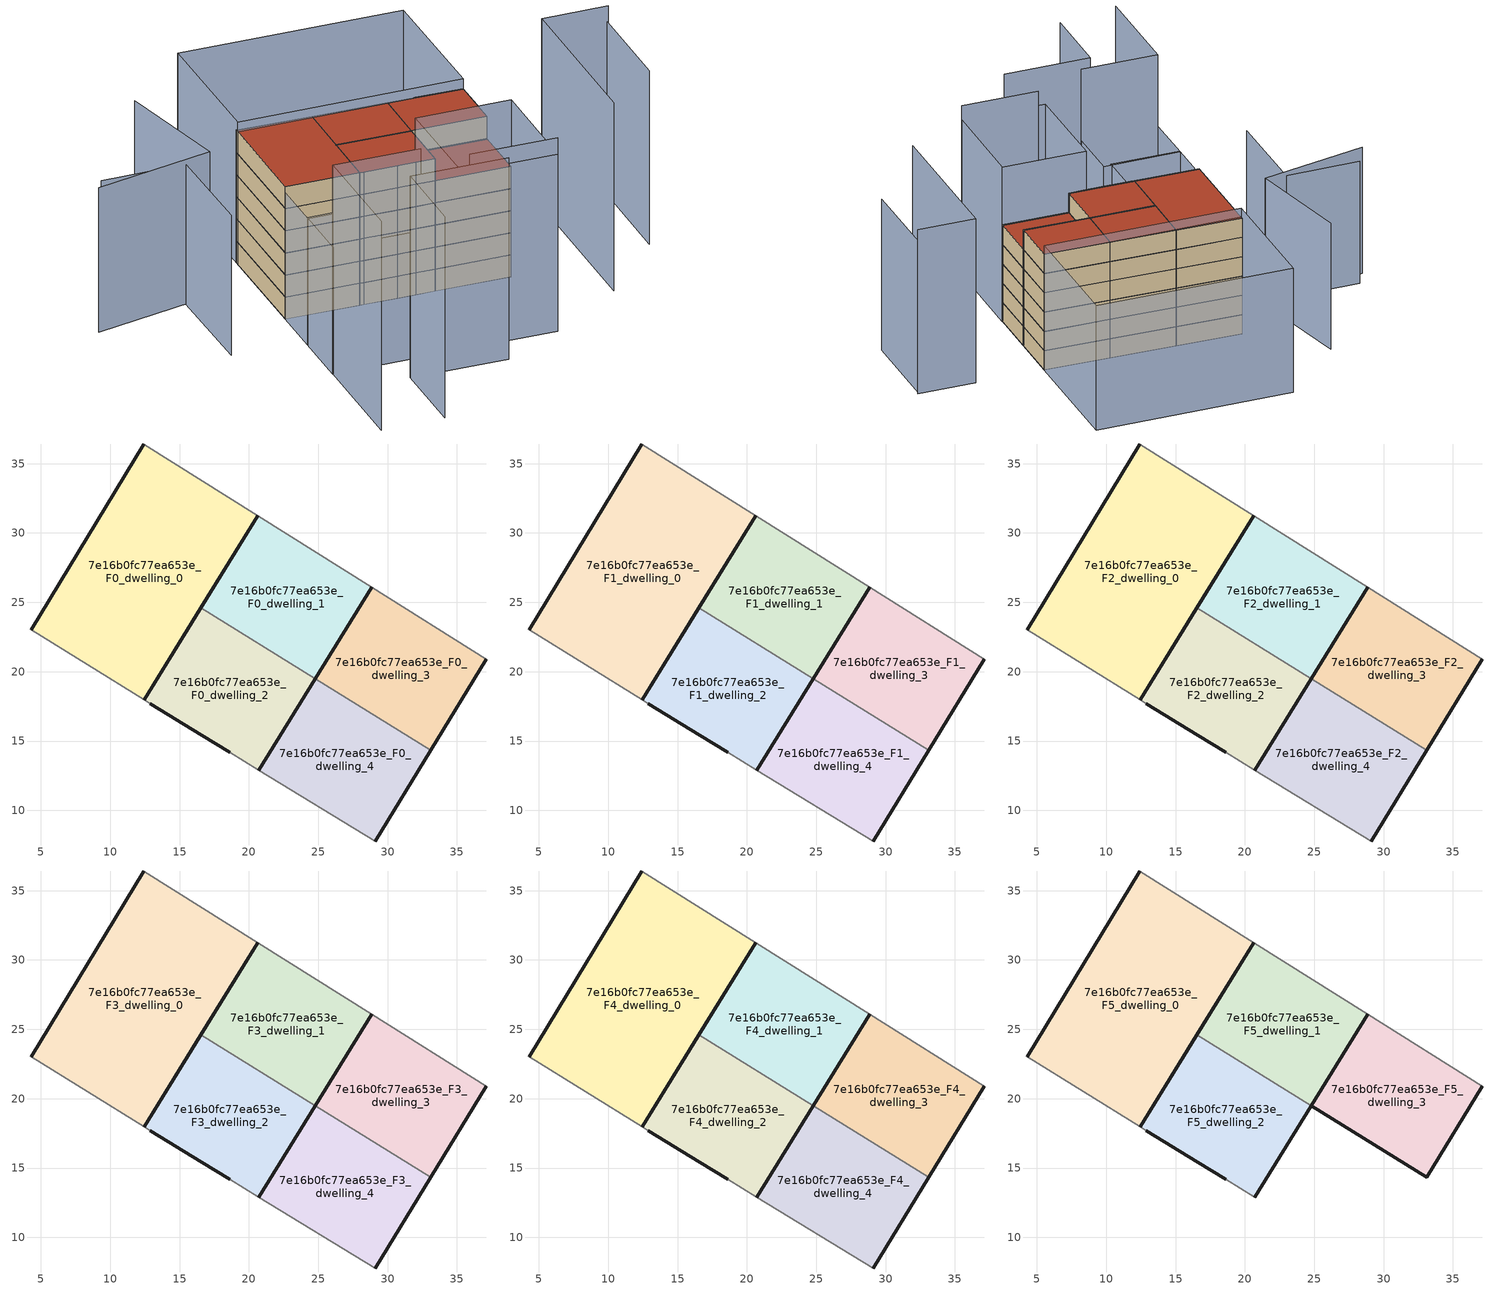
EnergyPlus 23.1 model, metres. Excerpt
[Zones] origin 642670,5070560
7e16b0fc77ea653e_F0_dwelling_0
 floor ground (EU_floor_Construction): 12.45,17.98 20.65,31.24 12.41,36.42 4.3,23.01 z0
 wall outside (EU_wall_Construction): 4.3,23.01 12.41,36.42 / 20.65,31.24 12.45,17.98 z0:3
 wall adiabatic (EU_wall_Construction): 12.45,17.98 4.3,23.01 / 12.41,36.42 20.65,31.24 z0:3
7e16b0fc77ea653e_F0_dwelling_1
 floor ground (EU_floor_Construction): 24.8,19.49 28.87,26.08 20.65,31.24 16.54,24.6 z0
 wall outside (EU_wall_Construction): 16.54,24.6 20.65,31.24 / 28.87,26.08 24.8,19.49 z0:3
 wall to 7e16b0fc77ea653e_F0_dwelling_2 (EU_wall_Construction): 24.8,19.49 16.54,24.6 z0:3
 wall adiabatic (EU_wall_Construction): 20.65,31.24 28.87,26.08 z0:3
7e16b0fc77ea653e_F0_dwelling_2
 floor ground (EU_floor_Construction): 20.72,12.91 24.8,19.49 16.54,24.6 12.45,17.98 12.9,17.7 16.6,15.4 18.6,14.2 z0
 wall outside (EU_wall_Construction): 18.6,14.2 16.6,15.4 12.9,17.7 / 12.45,17.98 16.54,24.6 / 24.8,19.49 20.72,12.91 z0:3
 wall adiabatic (EU_wall_Construction): 20.72,12.91 18.6,14.2 / 12.9,17.7 12.45,17.98 z0:3
7e16b0fc77ea653e_F0_dwelling_3
 floor ground (EU_floor_Construction): 33.11,14.33 37.12,20.9 28.87,26.08 24.79,19.48 z0
 wall outside (EU_wall_Construction): 37.12,20.9 33.11,14.33 / 24.79,19.48 28.87,26.08 z0:3
 wall adiabatic (EU_wall_Construction): 28.87,26.08 37.12,20.9 z0:3
 wall to 7e16b0fc77ea653e_F0_dwelling_4 (EU_wall_Construction): 33.11,14.33 24.79,19.48 z0:3
7e16b0fc77ea653e_F0_dwelling_4
 floor ground (EU_floor_Construction): 29.11,7.79 33.11,14.33 24.79,19.48 20.72,12.91 z0
 wall outside (EU_wall_Construction): 33.11,14.33 29.11,7.79 / 20.72,12.91 24.79,19.48 z0:3
 wall adiabatic (EU_wall_Construction): 29.11,7.79 20.72,12.91 z0:3
7e16b0fc77ea653e_F1_dwelling_0
 floor to 7e16b0fc77ea653e_F0_dwelling_0 (EU_floor_Construction): 12.45,17.98 20.65,31.24 12.41,36.42 4.3,23.01 z3
 wall outside (EU_wall_Construction): 4.3,23.01 12.41,36.42 / 20.65,31.24 12.45,17.98 z3:6
 wall adiabatic (EU_wall_Construction): 12.45,17.98 4.3,23.01 / 12.41,36.42 20.65,31.24 z3:6
7e16b0fc77ea653e_F1_dwelling_1
 floor to 7e16b0fc77ea653e_F0_dwelling_1 (EU_floor_Construction): 24.8,19.49 28.87,26.08 20.65,31.24 16.54,24.6 z3
 wall outside (EU_wall_Construction): 16.54,24.6 20.65,31.24 / 28.87,26.08 24.8,19.49 z3:6
 wall to 7e16b0fc77ea653e_F1_dwelling_2 (EU_wall_Construction): 24.8,19.49 16.54,24.6 z3:6
 wall adiabatic (EU_wall_Construction): 20.65,31.24 28.87,26.08 z3:6
7e16b0fc77ea653e_F1_dwelling_2
 floor to 7e16b0fc77ea653e_F0_dwelling_2 (EU_floor_Construction): 20.72,12.91 24.8,19.49 16.54,24.6 12.45,17.98 12.9,17.7 16.6,15.4 18.6,14.2 z3
 wall outside (EU_wall_Construction): 18.6,14.2 16.6,15.4 12.9,17.7 / 12.45,17.98 16.54,24.6 / 24.8,19.49 20.72,12.91 z3:6
 wall adiabatic (EU_wall_Construction): 20.72,12.91 18.6,14.2 / 12.9,17.7 12.45,17.98 z3:6
7e16b0fc77ea653e_F1_dwelling_3
 floor to 7e16b0fc77ea653e_F0_dwelling_3 (EU_floor_Construction): 33.11,14.33 37.12,20.9 28.87,26.08 24.79,19.48 z3
 wall outside (EU_wall_Construction): 37.12,20.9 33.11,14.33 / 24.79,19.48 28.87,26.08 z3:6
 wall adiabatic (EU_wall_Construction): 28.87,26.08 37.12,20.9 z3:6
 wall to 7e16b0fc77ea653e_F1_dwelling_4 (EU_wall_Construction): 33.11,14.33 24.79,19.48 z3:6
7e16b0fc77ea653e_F1_dwelling_4
 floor to 7e16b0fc77ea653e_F0_dwelling_4 (EU_floor_Construction): 29.11,7.79 33.11,14.33 24.79,19.48 20.72,12.91 z3
 wall outside (EU_wall_Construction): 33.11,14.33 29.11,7.79 / 20.72,12.91 24.79,19.48 z3:6
 wall adiabatic (EU_wall_Construction): 29.11,7.79 20.72,12.91 z3:6
7e16b0fc77ea653e_F2_dwelling_0
 floor to 7e16b0fc77ea653e_F1_dwelling_0 (EU_floor_Construction): 12.45,17.98 20.65,31.24 12.41,36.42 4.3,23.01 z6
 wall outside (EU_wall_Construction): 4.3,23.01 12.41,36.42 / 20.65,31.24 12.45,17.98 z6:9
 wall adiabatic (EU_wall_Construction): 12.45,17.98 4.3,23.01 / 12.41,36.42 20.65,31.24 z6:9
7e16b0fc77ea653e_F2_dwelling_1
 floor to 7e16b0fc77ea653e_F1_dwelling_1 (EU_floor_Construction): 24.8,19.49 28.87,26.08 20.65,31.24 16.54,24.6 z6
 wall outside (EU_wall_Construction): 16.54,24.6 20.65,31.24 / 28.87,26.08 24.8,19.49 z6:9
 wall to 7e16b0fc77ea653e_F2_dwelling_2 (EU_wall_Construction): 24.8,19.49 16.54,24.6 z6:9
 wall adiabatic (EU_wall_Construction): 20.65,31.24 28.87,26.08 z6:9
7e16b0fc77ea653e_F2_dwelling_2
 floor to 7e16b0fc77ea653e_F1_dwelling_2 (EU_floor_Construction): 20.72,12.91 24.8,19.49 16.54,24.6 12.45,17.98 12.9,17.7 16.6,15.4 18.6,14.2 z6
 wall outside (EU_wall_Construction): 18.6,14.2 16.6,15.4 12.9,17.7 / 12.45,17.98 16.54,24.6 / 24.8,19.49 20.72,12.91 z6:9
 wall adiabatic (EU_wall_Construction): 20.72,12.91 18.6,14.2 / 12.9,17.7 12.45,17.98 z6:9
7e16b0fc77ea653e_F2_dwelling_3
 floor to 7e16b0fc77ea653e_F1_dwelling_3 (EU_floor_Construction): 33.11,14.33 37.12,20.9 28.87,26.08 24.79,19.48 z6
 wall outside (EU_wall_Construction): 37.12,20.9 33.11,14.33 / 24.79,19.48 28.87,26.08 z6:9
 wall adiabatic (EU_wall_Construction): 28.87,26.08 37.12,20.9 z6:9
 wall to 7e16b0fc77ea653e_F2_dwelling_4 (EU_wall_Construction): 33.11,14.33 24.79,19.48 z6:9
7e16b0fc77ea653e_F2_dwelling_4
 floor to 7e16b0fc77ea653e_F1_dwelling_4 (EU_floor_Construction): 29.11,7.79 33.11,14.33 24.79,19.48 20.72,12.91 z6
 wall outside (EU_wall_Construction): 33.11,14.33 29.11,7.79 / 20.72,12.91 24.79,19.48 z6:9
 wall adiabatic (EU_wall_Construction): 29.11,7.79 20.72,12.91 z6:9
7e16b0fc77ea653e_F3_dwelling_0
 floor to 7e16b0fc77ea653e_F2_dwelling_0 (EU_floor_Construction): 12.45,17.98 20.65,31.24 12.41,36.42 4.3,23.01 z9
 wall outside (EU_wall_Construction): 4.3,23.01 12.41,36.42 / 20.65,31.24 12.45,17.98 z9:12
 wall adiabatic (EU_wall_Construction): 12.45,17.98 4.3,23.01 / 12.41,36.42 20.65,31.24 z9:12
7e16b0fc77ea653e_F3_dwelling_1
 floor to 7e16b0fc77ea653e_F2_dwelling_1 (EU_floor_Construction): 24.8,19.49 28.87,26.08 20.65,31.24 16.54,24.6 z9
 wall outside (EU_wall_Construction): 16.54,24.6 20.65,31.24 / 28.87,26.08 24.8,19.49 z9:12
 wall to 7e16b0fc77ea653e_F3_dwelling_2 (EU_wall_Construction): 24.8,19.49 16.54,24.6 z9:12
 wall adiabatic (EU_wall_Construction): 20.65,31.24 28.87,26.08 z9:12
7e16b0fc77ea653e_F3_dwelling_2
 floor to 7e16b0fc77ea653e_F2_dwelling_2 (EU_floor_Construction): 20.72,12.91 24.8,19.49 16.54,24.6 12.45,17.98 12.9,17.7 16.6,15.4 18.6,14.2 z9
 wall outside (EU_wall_Construction): 18.6,14.2 16.6,15.4 12.9,17.7 / 12.45,17.98 16.54,24.6 / 24.8,19.49 20.72,12.91 z9:12
 wall adiabatic (EU_wall_Construction): 20.72,12.91 18.6,14.2 / 12.9,17.7 12.45,17.98 z9:12
7e16b0fc77ea653e_F3_dwelling_3
 floor to 7e16b0fc77ea653e_F2_dwelling_3 (EU_floor_Construction): 33.11,14.33 37.12,20.9 28.87,26.08 24.79,19.48 z9
 wall outside (EU_wall_Construction): 37.12,20.9 33.11,14.33 / 24.79,19.48 28.87,26.08 z9:12
 wall adiabatic (EU_wall_Construction): 28.87,26.08 37.12,20.9 z9:12
 wall to 7e16b0fc77ea653e_F3_dwelling_4 (EU_wall_Construction): 33.11,14.33 24.79,19.48 z9:12
7e16b0fc77ea653e_F3_dwelling_4
 floor to 7e16b0fc77ea653e_F2_dwelling_4 (EU_floor_Construction): 29.11,7.79 33.11,14.33 24.79,19.48 20.72,12.91 z9
 wall outside (EU_wall_Construction): 33.11,14.33 29.11,7.79 / 20.72,12.91 24.79,19.48 z9:12
 wall adiabatic (EU_wall_Construction): 29.11,7.79 20.72,12.91 z9:12
7e16b0fc77ea653e_F4_dwelling_0
 floor to 7e16b0fc77ea653e_F3_dwelling_0 (EU_floor_Construction): 12.45,17.98 20.65,31.24 12.41,36.42 4.3,23.01 z12
 wall outside (EU_wall_Construction): 4.3,23.01 12.41,36.42 / 20.65,31.24 12.45,17.98 z12:15
 wall adiabatic (EU_wall_Construction): 12.45,17.98 4.3,23.01 / 12.41,36.42 20.65,31.24 z12:15
7e16b0fc77ea653e_F4_dwelling_1
 floor to 7e16b0fc77ea653e_F3_dwelling_1 (EU_floor_Construction): 24.8,19.49 28.87,26.08 20.65,31.24 16.54,24.6 z12
 wall outside (EU_wall_Construction): 16.54,24.6 20.65,31.24 / 28.87,26.08 24.8,19.49 z12:15
 wall to 7e16b0fc77ea653e_F4_dwelling_2 (EU_wall_Construction): 24.8,19.49 16.54,24.6 z12:15
 wall adiabatic (EU_wall_Construction): 20.65,31.24 28.87,26.08 z12:15
7e16b0fc77ea653e_F4_dwelling_2
 floor to 7e16b0fc77ea653e_F3_dwelling_2 (EU_floor_Construction): 20.72,12.91 24.8,19.49 16.54,24.6 12.45,17.98 12.9,17.7 16.6,15.4 18.6,14.2 z12
 wall outside (EU_wall_Construction): 18.6,14.2 16.6,15.4 12.9,17.7 / 12.45,17.98 16.54,24.6 / 24.8,19.49 20.72,12.91 z12:15
 wall adiabatic (EU_wall_Construction): 20.72,12.91 18.6,14.2 / 12.9,17.7 12.45,17.98 z12:15
7e16b0fc77ea653e_F4_dwelling_3
 floor to 7e16b0fc77ea653e_F3_dwelling_3 (EU_floor_Construction): 33.11,14.33 37.12,20.9 28.87,26.08 24.79,19.48 z12
 wall outside (EU_wall_Construction): 37.12,20.9 33.11,14.33 / 24.79,19.48 28.87,26.08 z12:15
 wall adiabatic (EU_wall_Construction): 28.87,26.08 37.12,20.9 z12:15
 wall to 7e16b0fc77ea653e_F4_dwelling_4 (EU_wall_Construction): 33.11,14.33 24.79,19.48 z12:15
7e16b0fc77ea653e_F4_dwelling_4
 floor to 7e16b0fc77ea653e_F3_dwelling_4 (EU_floor_Construction): 29.11,7.79 33.11,14.33 24.79,19.48 20.72,12.91 z12
 wall outside (EU_wall_Construction): 33.11,14.33 29.11,7.79 / 20.72,12.91 24.79,19.48 z12:15
 wall adiabatic (EU_wall_Construction): 29.11,7.79 20.72,12.91 z12:15
 roof outside (EU_roof_Construction): 33.11,14.33 29.11,7.79 20.72,12.91 24.79,19.48 z15
7e16b0fc77ea653e_F5_dwelling_0
 floor to 7e16b0fc77ea653e_F4_dwelling_0 (EU_floor_Construction): 12.45,17.98 20.65,31.24 12.41,36.42 4.3,23.01 z15
 wall outside (EU_wall_Construction): 4.3,23.01 12.41,36.42 / 20.65,31.24 12.45,17.98 z15:18
 wall adiabatic (EU_wall_Construction): 12.45,17.98 4.3,23.01 / 12.41,36.42 20.65,31.24 z15:18
 roof outside (EU_roof_Construction): 20.65,31.24 12.45,17.98 4.3,23.01 12.41,36.42 z18
7e16b0fc77ea653e_F5_dwelling_1
 floor to 7e16b0fc77ea653e_F4_dwelling_1 (EU_floor_Construction): 24.8,19.49 28.87,26.08 20.65,31.24 16.54,24.6 z15
 wall outside (EU_wall_Construction): 16.54,24.6 20.65,31.24 / 28.87,26.08 24.8,19.49 z15:18
 wall to 7e16b0fc77ea653e_F5_dwelling_2 (EU_wall_Construction): 24.8,19.49 16.54,24.6 z15:18
 wall adiabatic (EU_wall_Construction): 20.65,31.24 28.87,26.08 z15:18
 roof outside (EU_roof_Construction): 28.87,26.08 24.8,19.49 16.54,24.6 20.65,31.24 z18
7e16b0fc77ea653e_F5_dwelling_2
 floor to 7e16b0fc77ea653e_F4_dwelling_2 (EU_floor_Construction): 20.72,12.91 24.8,19.49 16.54,24.6 12.45,17.98 12.9,17.7 16.6,15.4 18.6,14.2 z15
 wall outside (EU_wall_Construction): 18.6,14.2 16.6,15.4 12.9,17.7 / 12.45,17.98 16.54,24.6 / 24.8,19.49 20.72,12.91 z15:18
 wall adiabatic (EU_wall_Construction): 20.72,12.91 18.6,14.2 / 12.9,17.7 12.45,17.98 z15:18
 roof outside (EU_roof_Construction): 24.8,19.49 20.72,12.91 18.6,14.2 16.6,15.4 12.9,17.7 12.45,17.98 16.54,24.6 z18
7e16b0fc77ea653e_F5_dwelling_3
 floor to 7e16b0fc77ea653e_F4_dwelling_3 (EU_floor_Construction): 33.11,14.33 37.12,20.9 28.87,26.08 24.79,19.48 z15
 wall outside (EU_wall_Construction): 37.12,20.9 33.11,14.33 24.79,19.48 28.87,26.08 z15:18
 wall adiabatic (EU_wall_Construction): 28.87,26.08 37.12,20.9 z15:18
 roof outside (EU_roof_Construction): 37.12,20.9 33.11,14.33 24.79,19.48 28.87,26.08 z18
shading: 11.69,0.99 21.4,-4.92 z0:26.2; 45.76,-0.43 52.83,11.09 z0:23.5; 33.69,-4.16 45.72,15.59 / 45.72,15.59 53.05,11.12 z0:25.5; 29.12,7.81 21.39,-4.94 / 21.39,-4.94 10.79,1.49 / 10.79,1.49 18.53,14.24 / 18.53,14.24 29.12,7.81 z0:24; -4.52,-7.31 1.27,2.1 / 1.27,2.1 12.09,-4.55 z0:27.3; -11.53,-3.02 -3.49,10.15 / -3.49,10.15 6.18,4.24 z0:28.3; 6.17,4.24 -3.54,10.11 / -3.54,10.11 0.69,17.1 / 0.69,17.1 10.4,11.24 / 10.4,11.24 6.17,4.24 / 4.3,23.01 12.97,17.66 / 12.97,17.66 9.23,11.58 / 9.23,11.58 0.55,16.93 / 0.55,16.93 4.3,23.01 z0:17.2; -9.11,40.52 0.3,34.92 / 0.3,34.92 -6.97,22.74 z0:19; 46.93,37.11 37.12,20.9 / 37.12,20.9 12.16,36.01 / 12.16,36.01 21.97,52.22 / 21.97,52.22 46.93,37.11 z0:19.3; 8.77,48.8 3.62,33.78 / 3.62,33.78 -11.65,39.01 z0:19.6
[Building]
EU S2 Campaign: North Axis=0; Terrain=City; Solar Distribution=FullExterior
[Site:Location]
Lyon-Bron: Latitude=45.75; Longitude=5; Time Zone=1; Elevation=198
[SizingPeriod:WeatherFileDays]
AnnualSizingPeriod: Begin Month=1; Begin Day of Month=1; End Month=12; End Day of Month=31; Day of Week for Start Day=Monday; Use Weather File Daylight Saving Period=No; Use Weather File Rain and Snow Indicators=No
[MATERIAL]
EU_InternalMass_Material: Roughness=MediumRough; Thickness=0.1; Conductivity=1; Density=1800; Specific Heat=900; Thermal Absorptance=0.9; Solar Absorptance=0.7; Visible Absorptance=0.7
[MATERIAL:NOMASS] Roughness=MediumRough; Thermal Absorptance=0.9; Solar Absorptance=0.7; Visible Absorptance=0.7
Name | Thermal Resistance
EU_wall_NoMass | 0.776494
EU_roof_NoMass | 0.486893
EU_floor_NoMass | 0.421597
[CONSTRUCTION]
EU_wall_Construction: EU_wall_NoMass
EU_roof_Construction: EU_roof_NoMass
EU_floor_Construction: EU_floor_NoMass
EU_InternalMass_Construction: EU_InternalMass_Material
[ZONE] Type=1; Multiplier=1; Ceiling Height=autocalculate; Floor Area=autocalculate; Part of Total Floor Area=Yes
Name | Volume
7e16b0fc77ea653e_F0_dwelling_0; 7e16b0fc77ea653e_F1_dwelling_0; 7e16b0fc77ea653e_F2_dwelling_0; 7e16b0fc77ea653e_F3_dwelling_0; 7e16b0fc77ea653e_F4_dwelling_0; 7e16b0fc77ea653e_F5_dwelling_0 | 452.741
7e16b0fc77ea653e_F0_dwelling_1; 7e16b0fc77ea653e_F1_dwelling_1; 7e16b0fc77ea653e_F2_dwelling_1; 7e16b0fc77ea653e_F3_dwelling_1; 7e16b0fc77ea653e_F4_dwelling_1; 7e16b0fc77ea653e_F5_dwelling_1 | 226.392
7e16b0fc77ea653e_F0_dwelling_2; 7e16b0fc77ea653e_F1_dwelling_2; 7e16b0fc77ea653e_F2_dwelling_2; 7e16b0fc77ea653e_F3_dwelling_2; 7e16b0fc77ea653e_F4_dwelling_2; 7e16b0fc77ea653e_F5_dwelling_2 | 226.349
7e16b0fc77ea653e_F0_dwelling_3; 7e16b0fc77ea653e_F1_dwelling_3; 7e16b0fc77ea653e_F2_dwelling_3; 7e16b0fc77ea653e_F3_dwelling_3; 7e16b0fc77ea653e_F4_dwelling_3; 7e16b0fc77ea653e_F5_dwelling_3 | 226.363
7e16b0fc77ea653e_F0_dwelling_4; 7e16b0fc77ea653e_F1_dwelling_4; 7e16b0fc77ea653e_F2_dwelling_4; 7e16b0fc77ea653e_F3_dwelling_4; 7e16b0fc77ea653e_F4_dwelling_4 | 226.348
[INTERNALMASS] Construction=EU_InternalMass_Construction
Name | Zone or ZoneList | Surface Area
7e16b0fc77ea653e_F0_dwelling_0_EU_InternalMass | 7e16b0fc77ea653e_F0_dwelling_0 | 150.914
7e16b0fc77ea653e_F0_dwelling_1_EU_InternalMass | 7e16b0fc77ea653e_F0_dwelling_1 | 75.4643
7e16b0fc77ea653e_F0_dwelling_2_EU_InternalMass | 7e16b0fc77ea653e_F0_dwelling_2 | 75.4498
7e16b0fc77ea653e_F0_dwelling_3_EU_InternalMass | 7e16b0fc77ea653e_F0_dwelling_3 | 75.4541
7e16b0fc77ea653e_F0_dwelling_4_EU_InternalMass | 7e16b0fc77ea653e_F0_dwelling_4 | 75.4496
7e16b0fc77ea653e_F1_dwelling_0_EU_InternalMass | 7e16b0fc77ea653e_F1_dwelling_0 | 150.914
7e16b0fc77ea653e_F1_dwelling_1_EU_InternalMass | 7e16b0fc77ea653e_F1_dwelling_1 | 75.4643
7e16b0fc77ea653e_F1_dwelling_2_EU_InternalMass | 7e16b0fc77ea653e_F1_dwelling_2 | 75.4498
7e16b0fc77ea653e_F1_dwelling_3_EU_InternalMass | 7e16b0fc77ea653e_F1_dwelling_3 | 75.4541
7e16b0fc77ea653e_F1_dwelling_4_EU_InternalMass | 7e16b0fc77ea653e_F1_dwelling_4 | 75.4496
7e16b0fc77ea653e_F2_dwelling_0_EU_InternalMass | 7e16b0fc77ea653e_F2_dwelling_0 | 150.914
7e16b0fc77ea653e_F2_dwelling_1_EU_InternalMass | 7e16b0fc77ea653e_F2_dwelling_1 | 75.4643
7e16b0fc77ea653e_F2_dwelling_2_EU_InternalMass | 7e16b0fc77ea653e_F2_dwelling_2 | 75.4498
7e16b0fc77ea653e_F2_dwelling_3_EU_InternalMass | 7e16b0fc77ea653e_F2_dwelling_3 | 75.4541
7e16b0fc77ea653e_F2_dwelling_4_EU_InternalMass | 7e16b0fc77ea653e_F2_dwelling_4 | 75.4496
7e16b0fc77ea653e_F3_dwelling_0_EU_InternalMass | 7e16b0fc77ea653e_F3_dwelling_0 | 150.914
7e16b0fc77ea653e_F3_dwelling_1_EU_InternalMass | 7e16b0fc77ea653e_F3_dwelling_1 | 75.4643
7e16b0fc77ea653e_F3_dwelling_2_EU_InternalMass | 7e16b0fc77ea653e_F3_dwelling_2 | 75.4498
7e16b0fc77ea653e_F3_dwelling_3_EU_InternalMass | 7e16b0fc77ea653e_F3_dwelling_3 | 75.4541
7e16b0fc77ea653e_F3_dwelling_4_EU_InternalMass | 7e16b0fc77ea653e_F3_dwelling_4 | 75.4496
7e16b0fc77ea653e_F4_dwelling_0_EU_InternalMass | 7e16b0fc77ea653e_F4_dwelling_0 | 150.914
7e16b0fc77ea653e_F4_dwelling_1_EU_InternalMass | 7e16b0fc77ea653e_F4_dwelling_1 | 75.4643
7e16b0fc77ea653e_F4_dwelling_2_EU_InternalMass | 7e16b0fc77ea653e_F4_dwelling_2 | 75.4498
7e16b0fc77ea653e_F4_dwelling_3_EU_InternalMass | 7e16b0fc77ea653e_F4_dwelling_3 | 75.4541
7e16b0fc77ea653e_F4_dwelling_4_EU_InternalMass | 7e16b0fc77ea653e_F4_dwelling_4 | 75.4496
7e16b0fc77ea653e_F5_dwelling_0_EU_InternalMass | 7e16b0fc77ea653e_F5_dwelling_0 | 113.189
7e16b0fc77ea653e_F5_dwelling_1_EU_InternalMass | 7e16b0fc77ea653e_F5_dwelling_1 | 113.193
7e16b0fc77ea653e_F5_dwelling_2_EU_InternalMass | 7e16b0fc77ea653e_F5_dwelling_2 | 113.175
7e16b0fc77ea653e_F5_dwelling_3_EU_InternalMass | 7e16b0fc77ea653e_F5_dwelling_3 | 113.177
[OTHEREQUIPMENT] Fuel Type=Electricity; Design Level Calculation Method=Watts/Area; Power per Zone Floor Area=1; Fraction Latent=0; Fraction Radiant=0; Fraction Lost=0; Carbon Dioxide Generation Rate=0; EndUse Subcategory=EU_Step8_InternalGains
Name | Zone or ZoneList or Space or SpaceList | Schedule
EU_Step8_InternalGain_7e16b0fc77ea653e_F0_dwelling_0_f000 | 7e16b0fc77ea653e_F0_dwelling_0 | EU_Step8_GainSchedule_7e16b0fc77ea653e_F0_dwelling_0_f000
EU_Step8_InternalGain_7e16b0fc77ea653e_F0_dwelling_1_f000 | 7e16b0fc77ea653e_F0_dwelling_1 | EU_Step8_GainSchedule_7e16b0fc77ea653e_F0_dwelling_1_f000
EU_Step8_InternalGain_7e16b0fc77ea653e_F0_dwelling_2_f000 | 7e16b0fc77ea653e_F0_dwelling_2 | EU_Step8_GainSchedule_7e16b0fc77ea653e_F0_dwelling_2_f000
EU_Step8_InternalGain_7e16b0fc77ea653e_F0_dwelling_3_f000 | 7e16b0fc77ea653e_F0_dwelling_3 | EU_Step8_GainSchedule_7e16b0fc77ea653e_F0_dwelling_3_f000
EU_Step8_InternalGain_7e16b0fc77ea653e_F0_dwelling_4_f000 | 7e16b0fc77ea653e_F0_dwelling_4 | EU_Step8_GainSchedule_7e16b0fc77ea653e_F0_dwelling_4_f000
EU_Step8_InternalGain_7e16b0fc77ea653e_F1_dwelling_0_f000 | 7e16b0fc77ea653e_F1_dwelling_0 | EU_Step8_GainSchedule_7e16b0fc77ea653e_F1_dwelling_0_f000
EU_Step8_InternalGain_7e16b0fc77ea653e_F1_dwelling_1_f000 | 7e16b0fc77ea653e_F1_dwelling_1 | EU_Step8_GainSchedule_7e16b0fc77ea653e_F1_dwelling_1_f000
EU_Step8_InternalGain_7e16b0fc77ea653e_F1_dwelling_2_f000 | 7e16b0fc77ea653e_F1_dwelling_2 | EU_Step8_GainSchedule_7e16b0fc77ea653e_F1_dwelling_2_f000
EU_Step8_InternalGain_7e16b0fc77ea653e_F1_dwelling_3_f000 | 7e16b0fc77ea653e_F1_dwelling_3 | EU_Step8_GainSchedule_7e16b0fc77ea653e_F1_dwelling_3_f000
EU_Step8_InternalGain_7e16b0fc77ea653e_F1_dwelling_4_f000 | 7e16b0fc77ea653e_F1_dwelling_4 | EU_Step8_GainSchedule_7e16b0fc77ea653e_F1_dwelling_4_f000
EU_Step8_InternalGain_7e16b0fc77ea653e_F2_dwelling_0_f000 | 7e16b0fc77ea653e_F2_dwelling_0 | EU_Step8_GainSchedule_7e16b0fc77ea653e_F2_dwelling_0_f000
EU_Step8_InternalGain_7e16b0fc77ea653e_F2_dwelling_1_f000 | 7e16b0fc77ea653e_F2_dwelling_1 | EU_Step8_GainSchedule_7e16b0fc77ea653e_F2_dwelling_1_f000
EU_Step8_InternalGain_7e16b0fc77ea653e_F2_dwelling_2_f000 | 7e16b0fc77ea653e_F2_dwelling_2 | EU_Step8_GainSchedule_7e16b0fc77ea653e_F2_dwelling_2_f000
EU_Step8_InternalGain_7e16b0fc77ea653e_F2_dwelling_3_f000 | 7e16b0fc77ea653e_F2_dwelling_3 | EU_Step8_GainSchedule_7e16b0fc77ea653e_F2_dwelling_3_f000
EU_Step8_InternalGain_7e16b0fc77ea653e_F2_dwelling_4_f000 | 7e16b0fc77ea653e_F2_dwelling_4 | EU_Step8_GainSchedule_7e16b0fc77ea653e_F2_dwelling_4_f000
EU_Step8_InternalGain_7e16b0fc77ea653e_F3_dwelling_0_f000 | 7e16b0fc77ea653e_F3_dwelling_0 | EU_Step8_GainSchedule_7e16b0fc77ea653e_F3_dwelling_0_f000
EU_Step8_InternalGain_7e16b0fc77ea653e_F3_dwelling_1_f000 | 7e16b0fc77ea653e_F3_dwelling_1 | EU_Step8_GainSchedule_7e16b0fc77ea653e_F3_dwelling_1_f000
EU_Step8_InternalGain_7e16b0fc77ea653e_F3_dwelling_2_f000 | 7e16b0fc77ea653e_F3_dwelling_2 | EU_Step8_GainSchedule_7e16b0fc77ea653e_F3_dwelling_2_f000
EU_Step8_InternalGain_7e16b0fc77ea653e_F3_dwelling_3_f000 | 7e16b0fc77ea653e_F3_dwelling_3 | EU_Step8_GainSchedule_7e16b0fc77ea653e_F3_dwelling_3_f000
EU_Step8_InternalGain_7e16b0fc77ea653e_F3_dwelling_4_f000 | 7e16b0fc77ea653e_F3_dwelling_4 | EU_Step8_GainSchedule_7e16b0fc77ea653e_F3_dwelling_4_f000
EU_Step8_InternalGain_7e16b0fc77ea653e_F4_dwelling_0_f000 | 7e16b0fc77ea653e_F4_dwelling_0 | EU_Step8_GainSchedule_7e16b0fc77ea653e_F4_dwelling_0_f000
EU_Step8_InternalGain_7e16b0fc77ea653e_F4_dwelling_1_f000 | 7e16b0fc77ea653e_F4_dwelling_1 | EU_Step8_GainSchedule_7e16b0fc77ea653e_F4_dwelling_1_f000
EU_Step8_InternalGain_7e16b0fc77ea653e_F4_dwelling_2_f000 | 7e16b0fc77ea653e_F4_dwelling_2 | EU_Step8_GainSchedule_7e16b0fc77ea653e_F4_dwelling_2_f000
EU_Step8_InternalGain_7e16b0fc77ea653e_F4_dwelling_3_f000 | 7e16b0fc77ea653e_F4_dwelling_3 | EU_Step8_GainSchedule_7e16b0fc77ea653e_F4_dwelling_3_f000
EU_Step8_InternalGain_7e16b0fc77ea653e_F4_dwelling_4_f000 | 7e16b0fc77ea653e_F4_dwelling_4 | EU_Step8_GainSchedule_7e16b0fc77ea653e_F4_dwelling_4_f000
EU_Step8_InternalGain_7e16b0fc77ea653e_F5_dwelling_0_f000 | 7e16b0fc77ea653e_F5_dwelling_0 | EU_Step8_GainSchedule_7e16b0fc77ea653e_F5_dwelling_0_f000
EU_Step8_InternalGain_7e16b0fc77ea653e_F5_dwelling_1_f000 | 7e16b0fc77ea653e_F5_dwelling_1 | EU_Step8_GainSchedule_7e16b0fc77ea653e_F5_dwelling_1_f000
EU_Step8_InternalGain_7e16b0fc77ea653e_F5_dwelling_2_f000 | 7e16b0fc77ea653e_F5_dwelling_2 | EU_Step8_GainSchedule_7e16b0fc77ea653e_F5_dwelling_2_f000
EU_Step8_InternalGain_7e16b0fc77ea653e_F5_dwelling_3_f000 | 7e16b0fc77ea653e_F5_dwelling_3 | EU_Step8_GainSchedule_7e16b0fc77ea653e_F5_dwelling_3_f000
[ZONEVENTILATION:DESIGNFLOWRATE] Schedule=EU_AlwaysOn; Design Flow Rate Calculation Method=AirChanges/Hour; Air Changes per Hour=0.693814; Ventilation Type=Natural; Fan Pressure Rise=0; Fan Total Efficiency=1; Constant Term Coefficient=1; Temperature Term Coefficient=0; Velocity Term Coefficient=0; Velocity Squared Term Coefficient=0; Minimum Indoor Temperature=-100; Maximum Indoor Temperature=100; Delta Temperature=-100; Minimum Outdoor Temperature=-100; Maximum Outdoor Temperature=100; Maximum Wind Speed=40
Name | Zone or ZoneList or Space or SpaceList
EU_ConstantAir_7e16b0fc77ea653e_F0_dwelling_0 | 7e16b0fc77ea653e_F0_dwelling_0
EU_ConstantAir_7e16b0fc77ea653e_F0_dwelling_1 | 7e16b0fc77ea653e_F0_dwelling_1
EU_ConstantAir_7e16b0fc77ea653e_F0_dwelling_2 | 7e16b0fc77ea653e_F0_dwelling_2
EU_ConstantAir_7e16b0fc77ea653e_F0_dwelling_3 | 7e16b0fc77ea653e_F0_dwelling_3
EU_ConstantAir_7e16b0fc77ea653e_F0_dwelling_4 | 7e16b0fc77ea653e_F0_dwelling_4
EU_ConstantAir_7e16b0fc77ea653e_F1_dwelling_0 | 7e16b0fc77ea653e_F1_dwelling_0
EU_ConstantAir_7e16b0fc77ea653e_F1_dwelling_1 | 7e16b0fc77ea653e_F1_dwelling_1
EU_ConstantAir_7e16b0fc77ea653e_F1_dwelling_2 | 7e16b0fc77ea653e_F1_dwelling_2
EU_ConstantAir_7e16b0fc77ea653e_F1_dwelling_3 | 7e16b0fc77ea653e_F1_dwelling_3
EU_ConstantAir_7e16b0fc77ea653e_F1_dwelling_4 | 7e16b0fc77ea653e_F1_dwelling_4
EU_ConstantAir_7e16b0fc77ea653e_F2_dwelling_0 | 7e16b0fc77ea653e_F2_dwelling_0
EU_ConstantAir_7e16b0fc77ea653e_F2_dwelling_1 | 7e16b0fc77ea653e_F2_dwelling_1
EU_ConstantAir_7e16b0fc77ea653e_F2_dwelling_2 | 7e16b0fc77ea653e_F2_dwelling_2
EU_ConstantAir_7e16b0fc77ea653e_F2_dwelling_3 | 7e16b0fc77ea653e_F2_dwelling_3
EU_ConstantAir_7e16b0fc77ea653e_F2_dwelling_4 | 7e16b0fc77ea653e_F2_dwelling_4
EU_ConstantAir_7e16b0fc77ea653e_F3_dwelling_0 | 7e16b0fc77ea653e_F3_dwelling_0
EU_ConstantAir_7e16b0fc77ea653e_F3_dwelling_1 | 7e16b0fc77ea653e_F3_dwelling_1
EU_ConstantAir_7e16b0fc77ea653e_F3_dwelling_2 | 7e16b0fc77ea653e_F3_dwelling_2
EU_ConstantAir_7e16b0fc77ea653e_F3_dwelling_3 | 7e16b0fc77ea653e_F3_dwelling_3
EU_ConstantAir_7e16b0fc77ea653e_F3_dwelling_4 | 7e16b0fc77ea653e_F3_dwelling_4
EU_ConstantAir_7e16b0fc77ea653e_F4_dwelling_0 | 7e16b0fc77ea653e_F4_dwelling_0
EU_ConstantAir_7e16b0fc77ea653e_F4_dwelling_1 | 7e16b0fc77ea653e_F4_dwelling_1
EU_ConstantAir_7e16b0fc77ea653e_F4_dwelling_2 | 7e16b0fc77ea653e_F4_dwelling_2
EU_ConstantAir_7e16b0fc77ea653e_F4_dwelling_3 | 7e16b0fc77ea653e_F4_dwelling_3
EU_ConstantAir_7e16b0fc77ea653e_F4_dwelling_4 | 7e16b0fc77ea653e_F4_dwelling_4
EU_ConstantAir_7e16b0fc77ea653e_F5_dwelling_0 | 7e16b0fc77ea653e_F5_dwelling_0
EU_ConstantAir_7e16b0fc77ea653e_F5_dwelling_1 | 7e16b0fc77ea653e_F5_dwelling_1
EU_ConstantAir_7e16b0fc77ea653e_F5_dwelling_2 | 7e16b0fc77ea653e_F5_dwelling_2
EU_ConstantAir_7e16b0fc77ea653e_F5_dwelling_3 | 7e16b0fc77ea653e_F5_dwelling_3
[HVACTEMPLATE:THERMOSTAT] Constant Heating Setpoint=20; Constant Cooling Setpoint=50
EU_HeatOnly_7e16b0fc77ea653e_F0_dwelling_0; EU_HeatOnly_7e16b0fc77ea653e_F0_dwelling_1; EU_HeatOnly_7e16b0fc77ea653e_F0_dwelling_2; EU_HeatOnly_7e16b0fc77ea653e_F0_dwelling_3; EU_HeatOnly_7e16b0fc77ea653e_F0_dwelling_4; EU_HeatOnly_7e16b0fc77ea653e_F1_dwelling_0; EU_HeatOnly_7e16b0fc77ea653e_F1_dwelling_1; EU_HeatOnly_7e16b0fc77ea653e_F1_dwelling_2; EU_HeatOnly_7e16b0fc77ea653e_F1_dwelling_3; EU_HeatOnly_7e16b0fc77ea653e_F1_dwelling_4; EU_HeatOnly_7e16b0fc77ea653e_F2_dwelling_0; EU_HeatOnly_7e16b0fc77ea653e_F2_dwelling_1; EU_HeatOnly_7e16b0fc77ea653e_F2_dwelling_2; EU_HeatOnly_7e16b0fc77ea653e_F2_dwelling_3; EU_HeatOnly_7e16b0fc77ea653e_F2_dwelling_4; EU_HeatOnly_7e16b0fc77ea653e_F3_dwelling_0; EU_HeatOnly_7e16b0fc77ea653e_F3_dwelling_1; EU_HeatOnly_7e16b0fc77ea653e_F3_dwelling_2; EU_HeatOnly_7e16b0fc77ea653e_F3_dwelling_3; EU_HeatOnly_7e16b0fc77ea653e_F3_dwelling_4; EU_HeatOnly_7e16b0fc77ea653e_F4_dwelling_0; EU_HeatOnly_7e16b0fc77ea653e_F4_dwelling_1; EU_HeatOnly_7e16b0fc77ea653e_F4_dwelling_2; EU_HeatOnly_7e16b0fc77ea653e_F4_dwelling_3; EU_HeatOnly_7e16b0fc77ea653e_F4_dwelling_4; EU_HeatOnly_7e16b0fc77ea653e_F5_dwelling_0; EU_HeatOnly_7e16b0fc77ea653e_F5_dwelling_1; EU_HeatOnly_7e16b0fc77ea653e_F5_dwelling_2; EU_HeatOnly_7e16b0fc77ea653e_F5_dwelling_3
[HVACTEMPLATE:ZONE:IDEALLOADSAIRSYSTEM] System Availability Schedule=EU_AlwaysOn; Maximum Heating Supply Air Temperature=50; Minimum Cooling Supply Air Temperature=13; Maximum Heating Supply Air Humidity Ratio=0.0156; Minimum Cooling Supply Air Humidity Ratio=0.0077; Heating Limit=NoLimit; Cooling Limit=NoLimit; Heating Availability Schedule=EU_AlwaysOn; Cooling Availability Schedule=EU_CoolingOff; Dehumidification Control Type=ConstantSensibleHeatRatio; Cooling Sensible Heat Ratio=0.7; Dehumidification Setpoint=60; Humidification Control Type=None; Humidification Setpoint=30; Outdoor Air Method=None; Outdoor Air Flow Rate per Person=0.00944; Outdoor Air Flow Rate per Zone Floor Area=0; Outdoor Air Flow Rate per Zone=0; Demand Controlled Ventilation Type=None; Outdoor Air Economizer Type=NoEconomizer; Heat Recovery Type=None; Sensible Heat Recovery Effectiveness=0.7; Latent Heat Recovery Effectiveness=0.65
Name | Template Thermostat
7e16b0fc77ea653e_F0_dwelling_0 | EU_HeatOnly_7e16b0fc77ea653e_F0_dwelling_0
7e16b0fc77ea653e_F0_dwelling_1 | EU_HeatOnly_7e16b0fc77ea653e_F0_dwelling_1
7e16b0fc77ea653e_F0_dwelling_2 | EU_HeatOnly_7e16b0fc77ea653e_F0_dwelling_2
7e16b0fc77ea653e_F0_dwelling_3 | EU_HeatOnly_7e16b0fc77ea653e_F0_dwelling_3
7e16b0fc77ea653e_F0_dwelling_4 | EU_HeatOnly_7e16b0fc77ea653e_F0_dwelling_4
7e16b0fc77ea653e_F1_dwelling_0 | EU_HeatOnly_7e16b0fc77ea653e_F1_dwelling_0
7e16b0fc77ea653e_F1_dwelling_1 | EU_HeatOnly_7e16b0fc77ea653e_F1_dwelling_1
7e16b0fc77ea653e_F1_dwelling_2 | EU_HeatOnly_7e16b0fc77ea653e_F1_dwelling_2
7e16b0fc77ea653e_F1_dwelling_3 | EU_HeatOnly_7e16b0fc77ea653e_F1_dwelling_3
7e16b0fc77ea653e_F1_dwelling_4 | EU_HeatOnly_7e16b0fc77ea653e_F1_dwelling_4
7e16b0fc77ea653e_F2_dwelling_0 | EU_HeatOnly_7e16b0fc77ea653e_F2_dwelling_0
7e16b0fc77ea653e_F2_dwelling_1 | EU_HeatOnly_7e16b0fc77ea653e_F2_dwelling_1
7e16b0fc77ea653e_F2_dwelling_2 | EU_HeatOnly_7e16b0fc77ea653e_F2_dwelling_2
7e16b0fc77ea653e_F2_dwelling_3 | EU_HeatOnly_7e16b0fc77ea653e_F2_dwelling_3
7e16b0fc77ea653e_F2_dwelling_4 | EU_HeatOnly_7e16b0fc77ea653e_F2_dwelling_4
7e16b0fc77ea653e_F3_dwelling_0 | EU_HeatOnly_7e16b0fc77ea653e_F3_dwelling_0
7e16b0fc77ea653e_F3_dwelling_1 | EU_HeatOnly_7e16b0fc77ea653e_F3_dwelling_1
7e16b0fc77ea653e_F3_dwelling_2 | EU_HeatOnly_7e16b0fc77ea653e_F3_dwelling_2
7e16b0fc77ea653e_F3_dwelling_3 | EU_HeatOnly_7e16b0fc77ea653e_F3_dwelling_3
7e16b0fc77ea653e_F3_dwelling_4 | EU_HeatOnly_7e16b0fc77ea653e_F3_dwelling_4
7e16b0fc77ea653e_F4_dwelling_0 | EU_HeatOnly_7e16b0fc77ea653e_F4_dwelling_0
7e16b0fc77ea653e_F4_dwelling_1 | EU_HeatOnly_7e16b0fc77ea653e_F4_dwelling_1
7e16b0fc77ea653e_F4_dwelling_2 | EU_HeatOnly_7e16b0fc77ea653e_F4_dwelling_2
7e16b0fc77ea653e_F4_dwelling_3 | EU_HeatOnly_7e16b0fc77ea653e_F4_dwelling_3
7e16b0fc77ea653e_F4_dwelling_4 | EU_HeatOnly_7e16b0fc77ea653e_F4_dwelling_4
7e16b0fc77ea653e_F5_dwelling_0 | EU_HeatOnly_7e16b0fc77ea653e_F5_dwelling_0
7e16b0fc77ea653e_F5_dwelling_1 | EU_HeatOnly_7e16b0fc77ea653e_F5_dwelling_1
7e16b0fc77ea653e_F5_dwelling_2 | EU_HeatOnly_7e16b0fc77ea653e_F5_dwelling_2
7e16b0fc77ea653e_F5_dwelling_3 | EU_HeatOnly_7e16b0fc77ea653e_F5_dwelling_3
[SIZING:ZONE] Zone Cooling Design Supply Air Temperature Input Method=SupplyAirTemperature; Zone Cooling Design Supply Air Temperature=13; Zone Heating Design Supply Air Temperature Input Method=SupplyAirTemperature; Zone Heating Design Supply Air Temperature=50; Zone Cooling Design Supply Air Humidity Ratio=0.008; Zone Heating Design Supply Air Humidity Ratio=0.008; Cooling Design Air Flow Method=DesignDay; Cooling Design Air Flow Rate=0; Cooling Minimum Air Flow per Zone Floor Area=0.000762; Cooling Minimum Air Flow=0; Cooling Minimum Air Flow Fraction=0.2; Heating Design Air Flow Method=DesignDay; Heating Design Air Flow Rate=0; Heating Maximum Air Flow per Zone Floor Area=0.002032; Heating Maximum Air Flow=0.141576; Heating Maximum Air Flow Fraction=0.3; Account for Dedicated Outdoor Air System=No; Dedicated Outdoor Air System Control Strategy=NeutralSupplyAir; Dedicated Outdoor Air Low Setpoint Temperature for Design=autosize; Dedicated Outdoor Air High Setpoint Temperature for Design=autosize; Zone Load Sizing Method=Sensible Load Only No Latent Load; Zone Latent Cooling Design Supply Air Humidity Ratio Input Method=HumidityRatioDifference; Zone Cooling Design Supply Air Humidity Ratio Difference=0.005; Zone Latent Heating Design Supply Air Humidity Ratio Input Method=HumidityRatioDifference; Zone Humidification Design Supply Air Humidity Ratio Difference=0.005
7e16b0fc77ea653e_F0_dwelling_0; 7e16b0fc77ea653e_F0_dwelling_1; 7e16b0fc77ea653e_F0_dwelling_2; 7e16b0fc77ea653e_F0_dwelling_3; 7e16b0fc77ea653e_F0_dwelling_4; 7e16b0fc77ea653e_F1_dwelling_0; 7e16b0fc77ea653e_F1_dwelling_1; 7e16b0fc77ea653e_F1_dwelling_2; 7e16b0fc77ea653e_F1_dwelling_3; 7e16b0fc77ea653e_F1_dwelling_4; 7e16b0fc77ea653e_F2_dwelling_0; 7e16b0fc77ea653e_F2_dwelling_1; 7e16b0fc77ea653e_F2_dwelling_2; 7e16b0fc77ea653e_F2_dwelling_3; 7e16b0fc77ea653e_F2_dwelling_4; 7e16b0fc77ea653e_F3_dwelling_0; 7e16b0fc77ea653e_F3_dwelling_1; 7e16b0fc77ea653e_F3_dwelling_2; 7e16b0fc77ea653e_F3_dwelling_3; 7e16b0fc77ea653e_F3_dwelling_4; 7e16b0fc77ea653e_F4_dwelling_0; 7e16b0fc77ea653e_F4_dwelling_1; 7e16b0fc77ea653e_F4_dwelling_2; 7e16b0fc77ea653e_F4_dwelling_3; 7e16b0fc77ea653e_F4_dwelling_4; 7e16b0fc77ea653e_F5_dwelling_0; 7e16b0fc77ea653e_F5_dwelling_1; 7e16b0fc77ea653e_F5_dwelling_2; 7e16b0fc77ea653e_F5_dwelling_3
[SCHEDULE:CONSTANT]
Name | Hourly Value
EU_AlwaysOn | 1
EU_CoolingOff | 0
[SCHEDULE:FILE] Column Number=1; Rows to Skip at Top=0; Number of Hours of Data=8760; Column Separator=Comma; Interpolate to Timestep=No; Minutes per Item=60; Adjust Schedule for Daylight Savings=Yes
Name | File
EU_Step8_GainSchedule_7e16b0fc77ea653e_F0_dwelling_0_f000 | ../../schedules/7e16b0fc77ea653e/7e16b0fc77ea653e_F0_dwelling_0_f000_gain.csv
EU_Step8_GainSchedule_7e16b0fc77ea653e_F0_dwelling_1_f000 | ../../schedules/7e16b0fc77ea653e/7e16b0fc77ea653e_F0_dwelling_1_f000_gain.csv
EU_Step8_GainSchedule_7e16b0fc77ea653e_F0_dwelling_2_f000 | ../../schedules/7e16b0fc77ea653e/7e16b0fc77ea653e_F0_dwelling_2_f000_gain.csv
EU_Step8_GainSchedule_7e16b0fc77ea653e_F0_dwelling_3_f000 | ../../schedules/7e16b0fc77ea653e/7e16b0fc77ea653e_F0_dwelling_3_f000_gain.csv
EU_Step8_GainSchedule_7e16b0fc77ea653e_F0_dwelling_4_f000 | ../../schedules/7e16b0fc77ea653e/7e16b0fc77ea653e_F0_dwelling_4_f000_gain.csv
EU_Step8_GainSchedule_7e16b0fc77ea653e_F1_dwelling_0_f000 | ../../schedules/7e16b0fc77ea653e/7e16b0fc77ea653e_F1_dwelling_0_f000_gain.csv
EU_Step8_GainSchedule_7e16b0fc77ea653e_F1_dwelling_1_f000 | ../../schedules/7e16b0fc77ea653e/7e16b0fc77ea653e_F1_dwelling_1_f000_gain.csv
EU_Step8_GainSchedule_7e16b0fc77ea653e_F1_dwelling_2_f000 | ../../schedules/7e16b0fc77ea653e/7e16b0fc77ea653e_F1_dwelling_2_f000_gain.csv
EU_Step8_GainSchedule_7e16b0fc77ea653e_F1_dwelling_3_f000 | ../../schedules/7e16b0fc77ea653e/7e16b0fc77ea653e_F1_dwelling_3_f000_gain.csv
EU_Step8_GainSchedule_7e16b0fc77ea653e_F1_dwelling_4_f000 | ../../schedules/7e16b0fc77ea653e/7e16b0fc77ea653e_F1_dwelling_4_f000_gain.csv
EU_Step8_GainSchedule_7e16b0fc77ea653e_F2_dwelling_0_f000 | ../../schedules/7e16b0fc77ea653e/7e16b0fc77ea653e_F2_dwelling_0_f000_gain.csv
EU_Step8_GainSchedule_7e16b0fc77ea653e_F2_dwelling_1_f000 | ../../schedules/7e16b0fc77ea653e/7e16b0fc77ea653e_F2_dwelling_1_f000_gain.csv
EU_Step8_GainSchedule_7e16b0fc77ea653e_F2_dwelling_2_f000 | ../../schedules/7e16b0fc77ea653e/7e16b0fc77ea653e_F2_dwelling_2_f000_gain.csv
EU_Step8_GainSchedule_7e16b0fc77ea653e_F2_dwelling_3_f000 | ../../schedules/7e16b0fc77ea653e/7e16b0fc77ea653e_F2_dwelling_3_f000_gain.csv
EU_Step8_GainSchedule_7e16b0fc77ea653e_F2_dwelling_4_f000 | ../../schedules/7e16b0fc77ea653e/7e16b0fc77ea653e_F2_dwelling_4_f000_gain.csv
EU_Step8_GainSchedule_7e16b0fc77ea653e_F3_dwelling_0_f000 | ../../schedules/7e16b0fc77ea653e/7e16b0fc77ea653e_F3_dwelling_0_f000_gain.csv
EU_Step8_GainSchedule_7e16b0fc77ea653e_F3_dwelling_1_f000 | ../../schedules/7e16b0fc77ea653e/7e16b0fc77ea653e_F3_dwelling_1_f000_gain.csv
EU_Step8_GainSchedule_7e16b0fc77ea653e_F3_dwelling_2_f000 | ../../schedules/7e16b0fc77ea653e/7e16b0fc77ea653e_F3_dwelling_2_f000_gain.csv
EU_Step8_GainSchedule_7e16b0fc77ea653e_F3_dwelling_3_f000 | ../../schedules/7e16b0fc77ea653e/7e16b0fc77ea653e_F3_dwelling_3_f000_gain.csv
EU_Step8_GainSchedule_7e16b0fc77ea653e_F3_dwelling_4_f000 | ../../schedules/7e16b0fc77ea653e/7e16b0fc77ea653e_F3_dwelling_4_f000_gain.csv
EU_Step8_GainSchedule_7e16b0fc77ea653e_F4_dwelling_0_f000 | ../../schedules/7e16b0fc77ea653e/7e16b0fc77ea653e_F4_dwelling_0_f000_gain.csv
EU_Step8_GainSchedule_7e16b0fc77ea653e_F4_dwelling_1_f000 | ../../schedules/7e16b0fc77ea653e/7e16b0fc77ea653e_F4_dwelling_1_f000_gain.csv
EU_Step8_GainSchedule_7e16b0fc77ea653e_F4_dwelling_2_f000 | ../../schedules/7e16b0fc77ea653e/7e16b0fc77ea653e_F4_dwelling_2_f000_gain.csv
EU_Step8_GainSchedule_7e16b0fc77ea653e_F4_dwelling_3_f000 | ../../schedules/7e16b0fc77ea653e/7e16b0fc77ea653e_F4_dwelling_3_f000_gain.csv
EU_Step8_GainSchedule_7e16b0fc77ea653e_F4_dwelling_4_f000 | ../../schedules/7e16b0fc77ea653e/7e16b0fc77ea653e_F4_dwelling_4_f000_gain.csv
EU_Step8_GainSchedule_7e16b0fc77ea653e_F5_dwelling_0_f000 | ../../schedules/7e16b0fc77ea653e/7e16b0fc77ea653e_F5_dwelling_0_f000_gain.csv
EU_Step8_GainSchedule_7e16b0fc77ea653e_F5_dwelling_1_f000 | ../../schedules/7e16b0fc77ea653e/7e16b0fc77ea653e_F5_dwelling_1_f000_gain.csv
EU_Step8_GainSchedule_7e16b0fc77ea653e_F5_dwelling_2_f000 | ../../schedules/7e16b0fc77ea653e/7e16b0fc77ea653e_F5_dwelling_2_f000_gain.csv
EU_Step8_GainSchedule_7e16b0fc77ea653e_F5_dwelling_3_f000 | ../../schedules/7e16b0fc77ea653e/7e16b0fc77ea653e_F5_dwelling_3_f000_gain.csv
